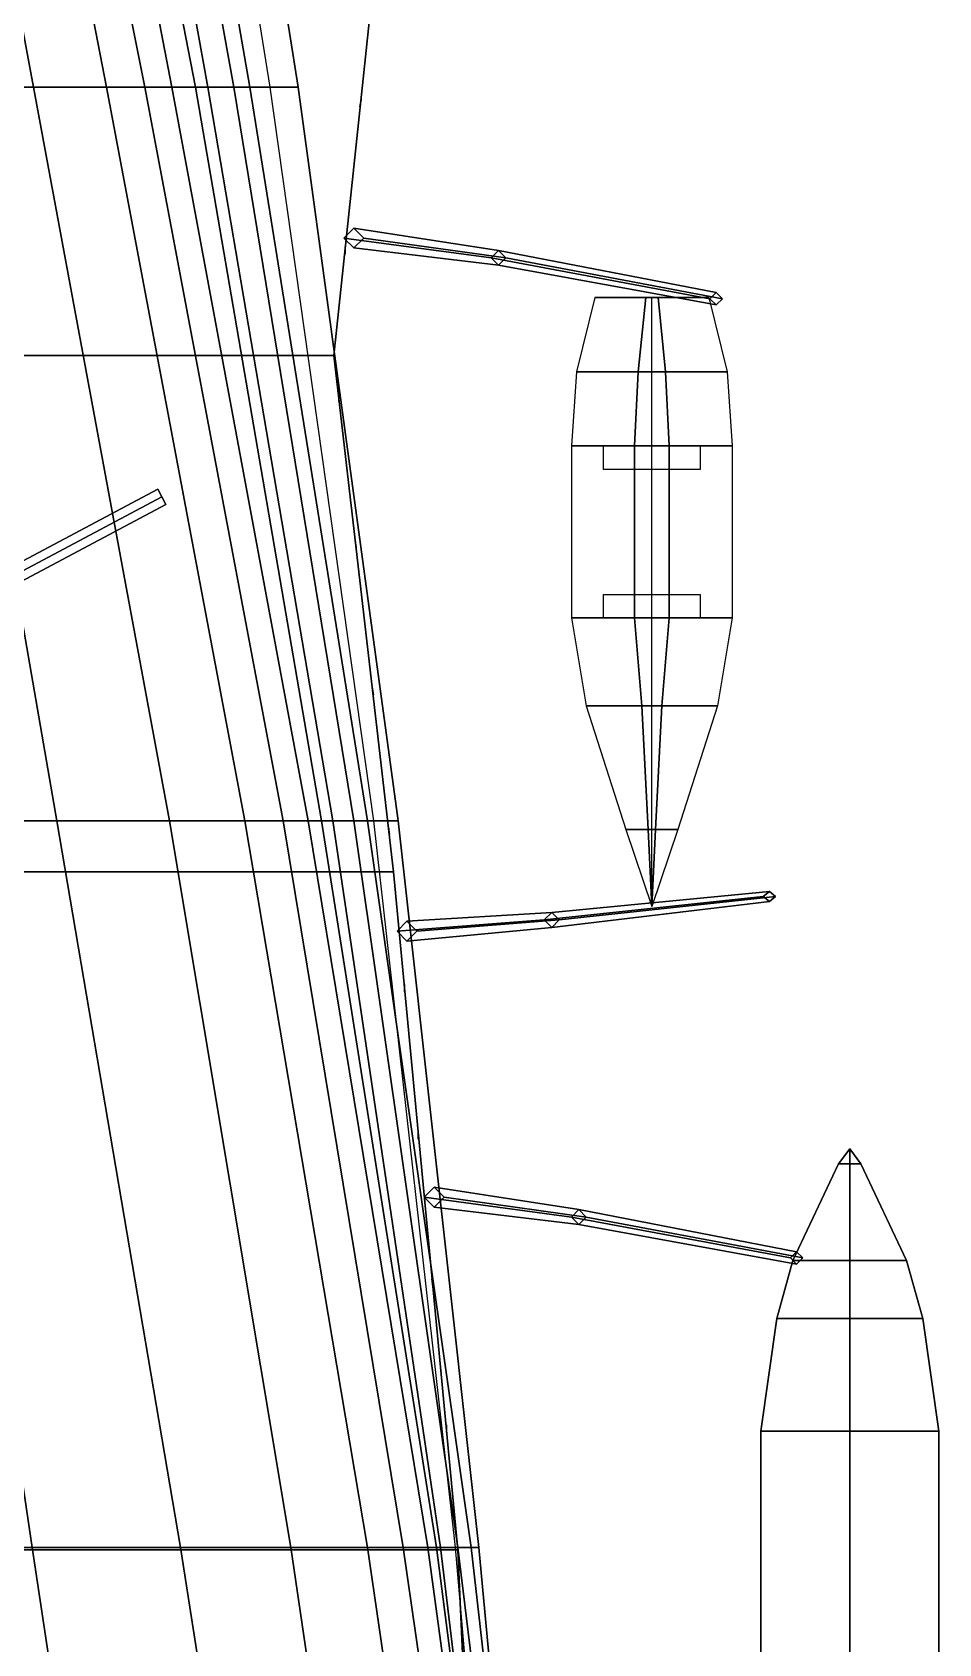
# Model space of a CAD drawing. Header units: millimetres. Extents: x -15 to 15, y -108 to 101.
# Drawn here: x 7.34 to 14.67, y 37.09 to 50.11 of the extents above; entities that cross this region are included whole.
import ezdxf

# ---------------------------------------------------------------- set-up
doc = ezdxf.new("R2010")
doc.units = ezdxf.units.MM
for name, color, linetype in [('boats', 1, 'Continuous'), ('citadelle', 3, 'Continuous'), ('platforms', 6, 'Continuous'), ('railings_mirrored', 6, 'Continuous')]:
    doc.layers.add(name, color=color, linetype=linetype)

msp = doc.modelspace()

# ---------------------------------------------------------------- linework, layer by layer
for points in [[(7.35, 49.67, -7.58), (6.51, 49.67, -8.23), (5.48, 55.53, -8.23), (6.26, 55.53, -7.58)], [(7.94, 49.67, -6.87), (7.35, 49.67, -7.58), (6.26, 55.53, -7.58), (6.8, 55.53, -6.87)], [(8.25, 49.67, -6.29), (7.94, 49.67, -6.87), (6.8, 55.53, -6.87), (7.08, 55.53, -6.29)], [(8.47, 49.67, -5.55), (8.25, 49.67, -6.29), (7.08, 55.53, -6.29), (7.34, 55.53, -5.55)], [(8.66, 49.67, -4.64), (8.47, 49.67, -5.55), (7.34, 55.53, -5.55), (7.52, 55.53, -4.64)], [(8.76, 49.67, -3.26), (8.66, 49.67, -4.64), (7.52, 55.53, -4.64), (7.7, 55.53, -3.26)], [(8.97, 49.67, -3.04), (8.76, 49.67, -3.26), (7.7, 55.53, -3.26), (7.91, 55.53, -3.04)], [(9.1, 49.67, -2.09), (8.97, 49.67, -3.04), (7.91, 55.53, -3.04), (8.08, 55.53, -2.09)], [(9.49, 49.67, 1.83), (9.1, 49.67, -2.09), (8.08, 55.53, -2.09), (8.56, 55.53, 1.84)], [(9.26, 49.67, 1.9), (9.49, 49.67, 1.83), (8.56, 55.53, 1.84), (8.32, 55.53, 1.9)], [(7.54, 43.74, -8.23), (6.47, 43.74, -8.76), (5.47, 49.67, -8.76), (6.51, 49.67, -8.23)], [(8.45, 43.74, -7.58), (7.54, 43.74, -8.23), (6.51, 49.67, -8.23), (7.35, 49.67, -7.58)], [(9.06, 43.74, -6.87), (8.45, 43.74, -7.58), (7.35, 49.67, -7.58), (7.94, 49.67, -6.87)], [(9.37, 43.74, -6.29), (9.06, 43.74, -6.87), (7.94, 49.67, -6.87), (8.25, 49.67, -6.29)], [(9.57, 43.74, -5.55), (9.37, 43.74, -6.29), (8.25, 49.67, -6.29), (8.47, 49.67, -5.55)], [(9.68, 43.74, -4.67), (9.57, 43.74, -5.55), (8.47, 49.67, -5.55), (8.66, 49.67, -4.64)], [(9.77, 43.74, -3.26), (9.68, 43.74, -4.67), (8.66, 49.67, -4.64), (8.76, 49.67, -3.26)], [(9.94, 43.74, -3.04), (9.77, 43.74, -3.26), (8.76, 49.67, -3.26), (8.97, 49.67, -3.04)], [(10.05, 43.74, -2.09), (9.94, 43.74, -3.04), (8.97, 49.67, -3.04), (9.1, 49.67, -2.09)], [(10.3, 43.74, 1.8), (10.05, 43.74, -2.09), (9.1, 49.67, -2.09), (9.49, 49.67, 1.83)], [(10.1, 43.74, 1.9), (10.3, 43.74, 1.8), (9.49, 49.67, 1.83), (9.26, 49.67, 1.9)], [(9.94, 48.53, 2.39), (9.86, 48.45, 2.39), (9.86, 48.45, 6.02), (9.94, 48.53, 6.02)], [(9.94, 48.53, 6.02), (9.86, 48.45, 6.02), (11.05, 48.29, 7.02), (11.11, 48.35, 7.02)], [(9.86, 48.45, 2.39), (9.94, 48.37, 2.39), (9.94, 48.37, 6.02), (9.86, 48.45, 6.02)], [(9.86, 48.45, 6.02), (9.94, 48.37, 6.02), (11.11, 48.23, 7.02), (11.05, 48.29, 7.02)], [(10.02, 48.45, 2.39), (9.94, 48.53, 2.39), (9.94, 48.53, 6.02), (10.02, 48.45, 6.02)], [(10.02, 48.45, 6.02), (9.94, 48.53, 6.02), (11.11, 48.35, 7.02), (11.17, 48.29, 7.02)], [(9.94, 48.37, 2.39), (10.02, 48.45, 2.39), (10.02, 48.45, 6.02), (9.94, 48.37, 6.02)], [(9.94, 48.37, 6.02), (10.02, 48.45, 6.02), (11.17, 48.29, 7.02), (11.11, 48.23, 7.02)], [(11.11, 48.35, 7.02), (11.05, 48.29, 7.02), (12.82, 47.96, 8.28), (12.87, 48.01, 8.28)], [(11.17, 48.29, 7.02), (11.11, 48.35, 7.02), (12.87, 48.01, 8.28), (12.92, 47.96, 8.28)], [(11.05, 48.29, 7.02), (11.11, 48.23, 7.02), (12.87, 47.91, 8.28), (12.82, 47.96, 8.28)], [(11.11, 48.23, 7.02), (11.17, 48.29, 7.02), (12.92, 47.96, 8.28), (12.87, 47.91, 8.28)], [(12.82, 47.96, 8.28), (12.87, 47.91, 8.28), (12.92, 47.96, 8.28), (12.87, 48.01, 8.28)], [(7.34, 37.87, -8.76), (6.04, 37.87, -9.13), (5.1, 43.74, -9.13), (6.47, 43.74, -8.76)], [(8.54, 37.87, -8.23), (7.34, 37.87, -8.76), (6.47, 43.74, -8.76), (7.54, 43.74, -8.23)], [(9.43, 37.87, -7.58), (8.54, 37.87, -8.23), (7.54, 43.74, -8.23), (8.45, 43.74, -7.58)], [(10.05, 37.87, -6.87), (9.43, 37.87, -7.58), (8.45, 43.74, -7.58), (9.06, 43.74, -6.87)], [(10.34, 37.87, -6.29), (10.05, 37.87, -6.87), (9.06, 43.74, -6.87), (9.37, 43.74, -6.29)], [(10.54, 37.87, -5.55), (10.34, 37.87, -6.29), (9.37, 43.74, -6.29), (9.57, 43.74, -5.55)], [(10.61, 37.87, -4.67), (10.54, 37.87, -5.55), (9.57, 43.74, -5.55), (9.68, 43.74, -4.67)], [(10.64, 37.87, -3.26), (10.61, 37.87, -4.67), (9.68, 43.74, -4.67), (9.77, 43.74, -3.26)], [(10.78, 37.87, -3.04), (10.64, 37.87, -3.26), (9.77, 43.74, -3.26), (9.94, 43.74, -3.04)], [(10.89, 37.87, -2.09), (10.78, 37.87, -3.04), (9.94, 43.74, -3.04), (10.05, 43.74, -2.09)], [(10.95, 37.87, 1.77), (10.89, 37.87, -2.09), (10.05, 43.74, -2.09), (10.3, 43.74, 1.8)], [(10.76, 37.87, 1.9), (10.95, 37.87, 1.77), (10.3, 43.74, 1.8), (10.1, 43.74, 1.9)], [(11.54, 43, 7.02), (11.48, 42.94, 7.02), (13.25, 43.13, 8.28), (13.3, 43.17, 8.28)], [(11.48, 42.94, 7.02), (11.54, 42.88, 7.02), (13.3, 43.09, 8.28), (13.25, 43.13, 8.28)], [(11.6, 42.94, 7.02), (11.54, 43, 7.02), (13.3, 43.17, 8.28), (13.35, 43.13, 8.28)], [(11.54, 42.88, 7.02), (11.6, 42.94, 7.02), (13.35, 43.13, 8.28), (13.3, 43.09, 8.28)], [(13.25, 43.13, 8.28), (13.3, 43.09, 8.28), (13.35, 43.13, 8.28), (13.3, 43.17, 8.28)], [(10.37, 42.93, 6.02), (10.29, 42.85, 6.02), (11.48, 42.94, 7.02), (11.54, 43, 7.02)], [(10.45, 42.85, 6.02), (10.37, 42.93, 6.02), (11.54, 43, 7.02), (11.6, 42.94, 7.02)], [(10.29, 42.85, 6.02), (10.37, 42.77, 6.02), (11.54, 42.88, 7.02), (11.48, 42.94, 7.02)], [(10.37, 42.93, 2.39), (10.29, 42.85, 2.39), (10.29, 42.85, 6.02), (10.37, 42.93, 6.02)], [(10.29, 42.85, 2.39), (10.37, 42.77, 2.39), (10.37, 42.77, 6.02), (10.29, 42.85, 6.02)], [(10.37, 42.77, 6.02), (10.45, 42.85, 6.02), (11.6, 42.94, 7.02), (11.54, 42.88, 7.02)], [(10.45, 42.85, 2.39), (10.37, 42.93, 2.39), (10.37, 42.93, 6.02), (10.45, 42.85, 6.02)], [(10.37, 42.77, 2.39), (10.45, 42.85, 2.39), (10.45, 42.85, 6.02), (10.37, 42.77, 6.02)], [(10.59, 40.78, 6.02), (10.51, 40.7, 6.02), (11.7, 40.54, 7.02), (11.76, 40.6, 7.02)], [(10.59, 40.78, 2.39), (10.51, 40.7, 2.39), (10.51, 40.7, 6.02), (10.59, 40.78, 6.02)], [(10.67, 40.7, 6.02), (10.59, 40.78, 6.02), (11.76, 40.6, 7.02), (11.82, 40.54, 7.02)], [(10.67, 40.7, 2.39), (10.59, 40.78, 2.39), (10.59, 40.78, 6.02), (10.67, 40.7, 6.02)], [(10.51, 40.7, 6.02), (10.59, 40.62, 6.02), (11.76, 40.48, 7.02), (11.7, 40.54, 7.02)], [(10.51, 40.7, 2.39), (10.59, 40.62, 2.39), (10.59, 40.62, 6.02), (10.51, 40.7, 6.02)], [(10.59, 40.62, 6.02), (10.67, 40.7, 6.02), (11.82, 40.54, 7.02), (11.76, 40.48, 7.02)], [(10.59, 40.62, 2.39), (10.67, 40.7, 2.39), (10.67, 40.7, 6.02), (10.59, 40.62, 6.02)], [(11.76, 40.6, 7.02), (11.7, 40.54, 7.02), (13.47, 40.21, 8.28), (13.52, 40.26, 8.28)], [(11.7, 40.54, 7.02), (11.76, 40.48, 7.02), (13.52, 40.16, 8.28), (13.47, 40.21, 8.28)], [(11.82, 40.54, 7.02), (11.76, 40.6, 7.02), (13.52, 40.26, 8.28), (13.57, 40.21, 8.28)], [(11.76, 40.48, 7.02), (11.82, 40.54, 7.02), (13.57, 40.21, 8.28), (13.52, 40.16, 8.28)], [(13.47, 40.21, 8.28), (13.52, 40.16, 8.28), (13.57, 40.21, 8.28), (13.52, 40.26, 8.28)], [(8.23, 31.98, -8.76), (7, 31.98, -9.13), (6.04, 37.87, -9.13), (7.34, 37.87, -8.76)], [(9.46, 31.98, -8.23), (8.23, 31.98, -8.76), (7.34, 37.87, -8.76), (8.54, 37.87, -8.23)], [(10.3, 31.98, -7.58), (9.46, 31.98, -8.23), (8.54, 37.87, -8.23), (9.43, 37.87, -7.58)], [(10.91, 31.98, -6.87), (10.3, 31.98, -7.58), (9.43, 37.87, -7.58), (10.05, 37.87, -6.87)], [(11.19, 31.98, -6.29), (10.91, 31.98, -6.87), (10.05, 37.87, -6.87), (10.34, 37.87, -6.29)], [(11.34, 31.98, -5.55), (11.19, 31.98, -6.29), (10.34, 37.87, -6.29), (10.54, 37.87, -5.55)], [(11.37, 31.98, -4.75), (11.34, 31.98, -5.55), (10.54, 37.87, -5.55), (10.61, 37.87, -4.67)], [(11.35, 31.98, -3.26), (11.37, 31.98, -4.75), (10.61, 37.87, -4.67), (10.64, 37.87, -3.26)], [(11.5, 31.98, -3.04), (11.35, 31.98, -3.26), (10.64, 37.87, -3.26), (10.78, 37.87, -3.04)], [(11.27, 31.98, 1.9), (11.5, 31.98, 1.76), (10.95, 37.87, 1.77), (10.76, 37.87, 1.9)], [(11.56, 31.98, -2.09), (11.5, 31.98, -3.04), (10.78, 37.87, -3.04), (10.89, 37.87, -2.09)], [(11.5, 31.98, 1.76), (11.56, 31.98, -2.09), (10.89, 37.87, -2.09), (10.95, 37.87, 1.77)], [(10.8, 37.408, 1.9), (10.8, 37.408, 1.9), (11.03, 32.33, 1.9), (11.246, 32.263, 1.9)]]:
    msp.add_3dface(points)
at = {"layer": 'boats'}
for points in [[(11.89, 47.97, 6.81), (11.74, 47.37, 6.81), (12.24, 47.37, 6.14), (12.3, 47.97, 6.48)], [(12.35, 47.97, 6.81), (11.89, 47.97, 6.81), (12.3, 47.97, 6.48), (12.35, 47.97, 6.48)], [(12.3, 47.97, 6.48), (12.24, 47.37, 6.14), (12.35, 47.37, 6.14), (12.35, 47.97, 6.48)], [(12.4, 47.97, 6.48), (12.46, 47.37, 6.14), (12.35, 47.37, 6.14), (12.35, 47.97, 6.48)], [(12.35, 47.97, 6.81), (12.81, 47.97, 6.81), (12.4, 47.97, 6.48), (12.35, 47.97, 6.48)], [(12.81, 47.97, 6.81), (12.96, 47.37, 6.81), (12.46, 47.37, 6.14), (12.4, 47.97, 6.48)], [(11.74, 47.37, 6.81), (11.7, 46.77, 6.81), (12.21, 46.77, 6.04), (12.24, 47.37, 6.14)], [(12.24, 47.37, 6.14), (12.21, 46.77, 6.04), (12.35, 46.77, 6.04), (12.35, 47.37, 6.14)], [(12.46, 47.37, 6.14), (12.49, 46.77, 6.04), (12.35, 46.77, 6.04), (12.35, 47.37, 6.14)], [(12.96, 47.37, 6.81), (13, 46.77, 6.81), (12.49, 46.77, 6.04), (12.46, 47.37, 6.14)], [(11.7, 46.77, 6.81), (11.7, 45.38, 6.81), (12.21, 45.38, 6.04), (12.21, 46.77, 6.04)], [(12.74, 46.77, 6.43), (12.74, 46.58, 6.43), (11.96, 46.58, 6.43), (11.96, 46.77, 6.43)], [(12.21, 46.77, 6.04), (12.21, 45.38, 6.04), (12.35, 45.38, 6.04), (12.35, 46.77, 6.04)], [(12.49, 46.77, 6.04), (12.49, 45.38, 6.04), (12.35, 45.38, 6.04), (12.35, 46.77, 6.04)], [(13, 46.77, 6.81), (13, 45.38, 6.81), (12.49, 45.38, 6.04), (12.49, 46.77, 6.04)], [(12.74, 45.57, 6.43), (12.74, 45.38, 6.43), (11.96, 45.38, 6.43), (11.96, 45.57, 6.43)], [(11.7, 45.38, 6.81), (11.82, 44.67, 6.81), (12.27, 44.67, 6.04), (12.21, 45.38, 6.04)], [(12.21, 45.38, 6.04), (12.27, 44.67, 6.04), (12.35, 44.67, 6.04), (12.35, 45.38, 6.04)], [(12.49, 45.38, 6.04), (12.43, 44.67, 6.04), (12.35, 44.67, 6.04), (12.35, 45.38, 6.04)], [(13, 45.38, 6.81), (12.88, 44.67, 6.81), (12.43, 44.67, 6.04), (12.49, 45.38, 6.04)], [(11.82, 44.67, 6.81), (12.14, 43.67, 6.81), (12.32, 43.67, 6.15), (12.27, 44.67, 6.04)], [(12.27, 44.67, 6.04), (12.32, 43.67, 6.15), (12.35, 43.67, 6.15), (12.35, 44.67, 6.04)], [(12.43, 44.67, 6.04), (12.38, 43.67, 6.15), (12.35, 43.67, 6.15), (12.35, 44.67, 6.04)], [(12.88, 44.67, 6.81), (12.56, 43.67, 6.81), (12.38, 43.67, 6.15), (12.43, 44.67, 6.04)], [(12.14, 43.67, 6.81), (12.35, 43.05, 6.81), (12.35, 43.05, 6.65), (12.32, 43.67, 6.15)], [(12.32, 43.67, 6.15), (12.35, 43.05, 6.65), (12.35, 43.05, 6.65), (12.35, 43.67, 6.15)], [(12.38, 43.67, 6.15), (12.35, 43.05, 6.65), (12.35, 43.05, 6.65), (12.35, 43.67, 6.15)], [(12.56, 43.67, 6.81), (12.35, 43.05, 6.81), (12.35, 43.05, 6.65), (12.38, 43.67, 6.15)], [(13.95, 41.09, 6.54), (13.95, 40.97, 6.11), (13.86, 40.97, 6.96), (13.95, 41.09, 6.97)], [(13.95, 41.09, 6.97), (13.86, 40.97, 6.96), (13.95, 40.97, 6.11), (13.95, 41.09, 6.54)], [(13.95, 41.09, 6.97), (14.04, 40.97, 6.96), (13.95, 40.97, 6.11), (13.95, 41.09, 6.54)], [(13.95, 41.09, 6.54), (13.95, 40.97, 6.11), (14.04, 40.97, 6.96), (13.95, 41.09, 6.97)], [(13.95, 40.97, 6.11), (13.95, 40.19, 5.98), (13.49, 40.19, 6.84), (13.86, 40.97, 6.96)], [(13.86, 40.97, 6.96), (13.49, 40.19, 6.84), (13.95, 40.19, 5.98), (13.95, 40.97, 6.11)], [(14.04, 40.97, 6.96), (14.41, 40.19, 6.84), (13.95, 40.19, 5.98), (13.95, 40.97, 6.11)], [(13.95, 40.97, 6.11), (13.95, 40.19, 5.98), (14.41, 40.19, 6.84), (14.04, 40.97, 6.96)], [(13.49, 40.19, 6.84), (13.36, 39.72, 6.71), (13.95, 39.72, 5.98), (13.95, 40.19, 5.98)], [(13.95, 40.19, 5.98), (13.95, 39.72, 5.98), (13.36, 39.72, 6.71), (13.49, 40.19, 6.84)], [(13.95, 40.19, 5.98), (13.95, 39.72, 5.98), (14.54, 39.72, 6.71), (14.41, 40.19, 6.84)], [(14.41, 40.19, 6.84), (14.54, 39.72, 6.71), (13.95, 39.72, 5.98), (13.95, 40.19, 5.98)], [(13.95, 39.72, 5.98), (13.95, 38.81, 5.98), (13.23, 38.81, 6.71), (13.36, 39.72, 6.71)], [(13.36, 39.72, 6.71), (13.23, 38.81, 6.71), (13.95, 38.81, 5.98), (13.95, 39.72, 5.98)], [(14.54, 39.72, 6.71), (14.67, 38.81, 6.71), (13.95, 38.81, 5.98), (13.95, 39.72, 5.98)], [(13.95, 39.72, 5.98), (13.95, 38.81, 5.98), (14.67, 38.81, 6.71), (14.54, 39.72, 6.71)], [(13.95, 38.81, 5.98), (13.95, 36.37, 5.98), (13.23, 36.37, 6.69), (13.23, 38.81, 6.71)], [(13.23, 38.81, 6.71), (13.23, 36.37, 6.69), (13.95, 36.37, 5.98), (13.95, 38.81, 5.98)], [(14.67, 38.81, 6.71), (14.67, 36.37, 6.69), (13.95, 36.37, 5.98), (13.95, 38.81, 5.98)], [(13.95, 38.81, 5.98), (13.95, 36.37, 5.98), (14.67, 36.37, 6.69), (14.67, 38.81, 6.71)]]:
    msp.add_3dface(points, dxfattribs=at)
at = {"layer": 'citadelle'}
for points in [[(10.22, 51.67, 4.59), (-10.22, 51.67, 4.59), (-9.78, 47.5, 4.59), (9.78, 47.5, 4.59)], [(10.22, 51.67, 1.9), (10.22, 51.67, 4.59), (9.78, 47.5, 4.59), (9.78, 47.5, 1.9)], [(9.78, 47.5, 4.59), (-9.78, 47.5, 4.59), (-10.26, 43.33, 4.59), (10.26, 43.33, 4.59)], [(9.78, 47.5, 1.9), (9.78, 47.5, 4.59), (10.26, 43.33, 4.59), (10.26, 43.33, 1.9)], [(10.26, 43.33, 4.59), (-10.26, 43.33, 4.59), (-10.78, 37.85, 4.59), (10.78, 37.85, 4.59)], [(10.26, 43.33, 1.9), (10.26, 43.33, 4.59), (10.78, 37.85, 4.59), (10.78, 37.85, 1.9)], [(10.78, 37.85, 4.59), (-10.78, 37.85, 4.59), (-11.03, 32.33, 4.59), (11.03, 32.33, 4.59)], [(10.78, 37.85, 1.9), (10.78, 37.85, 4.59), (11.03, 32.33, 4.59), (11.03, 32.33, 1.9)]]:
    msp.add_3dface(points, dxfattribs=at)
at = {"layer": 'platforms'}
for points in [[(-0.033, 41.962, 27.28), (0, 41.9, 27.35), (8.388, 46.36, 27.35), (8.355, 46.422, 27.28)], [(0, 41.9, 27.21), (-0.033, 41.962, 27.28), (8.355, 46.422, 27.28), (8.388, 46.36, 27.21)], [(0.033, 41.838, 27.28), (0, 41.9, 27.21), (8.388, 46.36, 27.21), (8.421, 46.298, 27.28)], [(0, 41.9, 27.35), (0.033, 41.838, 27.28), (8.421, 46.298, 27.28), (8.388, 46.36, 27.35)], [(8.421, 46.298, 27.28), (8.388, 46.36, 27.21), (8.355, 46.422, 27.28), (8.388, 46.36, 27.35)]]:
    msp.add_3dface(points, dxfattribs=at)
at = {"layer": 'railings_mirrored'}
for points in [[(9.78, 47.5, 5.38), (10.22, 51.67, 5.38), (10.22, 51.67, 5.31), (9.78, 47.5, 5.31)], [(9.78, 47.5, 5.31), (10.22, 51.67, 5.31), (10.22, 51.67, 5.38), (9.78, 47.5, 5.38)], [(9.78, 47.5, 5.73), (10.22, 51.67, 5.73), (10.22, 51.67, 5.8), (9.78, 47.5, 5.8)], [(9.78, 47.5, 5.8), (10.22, 51.67, 5.8), (10.22, 51.67, 5.73), (9.78, 47.5, 5.73)], [(9.99, 49.51, 4.59), (9.99, 49.51, 5.73), (10, 49.57, 5.73), (10, 49.57, 4.59)], [(10, 49.57, 4.59), (10, 49.57, 5.73), (9.99, 49.51, 5.73), (9.99, 49.51, 4.59)], [(9.87, 48.32, 4.59), (9.87, 48.32, 5.73), (9.87, 48.38, 5.73), (9.87, 48.38, 4.59)], [(9.87, 48.38, 4.59), (9.87, 48.38, 5.73), (9.87, 48.32, 5.73), (9.87, 48.32, 4.59)], [(10.26, 43.33, 5.31), (9.78, 47.5, 5.31), (9.78, 47.5, 5.38), (10.26, 43.33, 5.38)], [(10.26, 43.33, 5.38), (9.78, 47.5, 5.38), (9.78, 47.5, 5.31), (10.26, 43.33, 5.31)], [(10.26, 43.33, 5.8), (9.78, 47.5, 5.8), (9.78, 47.5, 5.73), (10.26, 43.33, 5.73)], [(10.26, 43.33, 5.73), (9.78, 47.5, 5.73), (9.78, 47.5, 5.8), (10.26, 43.33, 5.8)], [(9.82, 47.19, 4.59), (9.82, 47.19, 5.73), (9.82, 47.13, 5.73), (9.82, 47.13, 4.59)], [(9.82, 47.13, 4.59), (9.82, 47.13, 5.73), (9.82, 47.19, 5.73), (9.82, 47.19, 4.59)], [(9.95, 46.01, 4.59), (9.95, 46.01, 5.73), (9.96, 45.95, 5.73), (9.96, 45.95, 4.59)], [(9.96, 45.95, 4.59), (9.96, 45.95, 5.73), (9.95, 46.01, 5.73), (9.95, 46.01, 4.59)], [(10.09, 44.82, 4.59), (10.09, 44.82, 5.73), (10.1, 44.76, 5.73), (10.1, 44.76, 4.59)], [(10.1, 44.76, 4.59), (10.1, 44.76, 5.73), (10.09, 44.82, 5.73), (10.09, 44.82, 4.59)], [(10.23, 43.63, 4.59), (10.23, 43.63, 5.73), (10.22, 43.69, 5.73), (10.22, 43.69, 4.59)], [(10.22, 43.69, 4.59), (10.22, 43.69, 5.73), (10.23, 43.63, 5.73), (10.23, 43.63, 4.59)], [(10.78, 37.85, 5.38), (10.26, 43.33, 5.38), (10.26, 43.33, 5.31), (10.78, 37.85, 5.31)], [(10.78, 37.85, 5.31), (10.26, 43.33, 5.31), (10.26, 43.33, 5.38), (10.78, 37.85, 5.38)], [(10.78, 37.85, 5.73), (10.26, 43.33, 5.73), (10.26, 43.33, 5.8), (10.78, 37.85, 5.8)], [(10.78, 37.85, 5.8), (10.26, 43.33, 5.8), (10.26, 43.33, 5.73), (10.78, 37.85, 5.73)], [(10.35, 42.42, 4.59), (10.35, 42.42, 5.73), (10.35, 42.36, 5.73), (10.35, 42.36, 4.59)], [(10.35, 42.36, 4.59), (10.35, 42.36, 5.73), (10.35, 42.42, 5.73), (10.35, 42.42, 4.59)], [(10.46, 41.23, 4.59), (10.46, 41.23, 5.73), (10.46, 41.17, 5.73), (10.46, 41.17, 4.59)], [(10.46, 41.17, 4.59), (10.46, 41.17, 5.73), (10.46, 41.23, 5.73), (10.46, 41.23, 4.59)], [(10.57, 40.04, 4.59), (10.57, 40.04, 5.73), (10.58, 39.98, 5.73), (10.58, 39.98, 4.59)], [(10.58, 39.98, 4.59), (10.58, 39.98, 5.73), (10.57, 40.04, 5.73), (10.57, 40.04, 4.59)], [(10.69, 38.8, 4.59), (10.69, 38.8, 5.73), (10.69, 38.86, 5.73), (10.69, 38.86, 4.59)], [(10.69, 38.86, 4.59), (10.69, 38.86, 5.73), (10.69, 38.8, 5.73), (10.69, 38.8, 4.59)], [(11.03, 32.33, 5.31), (10.78, 37.85, 5.31), (10.78, 37.85, 5.38), (11.03, 32.33, 5.38)], [(11.03, 32.33, 5.38), (10.78, 37.85, 5.38), (10.78, 37.85, 5.31), (11.03, 32.33, 5.31)], [(11.03, 32.33, 5.8), (10.78, 37.85, 5.8), (10.78, 37.85, 5.73), (11.03, 32.33, 5.73)], [(11.03, 32.33, 5.73), (10.78, 37.85, 5.73), (10.78, 37.85, 5.8), (11.03, 32.33, 5.8)], [(10.79, 37.61, 4.59), (10.79, 37.61, 5.73), (10.79, 37.67, 5.73), (10.79, 37.67, 4.59)], [(10.79, 37.67, 4.59), (10.79, 37.67, 5.73), (10.79, 37.61, 5.73), (10.79, 37.61, 4.59)]]:
    msp.add_3dface(points, dxfattribs=at)

doc.saveas('drawing.dxf')
